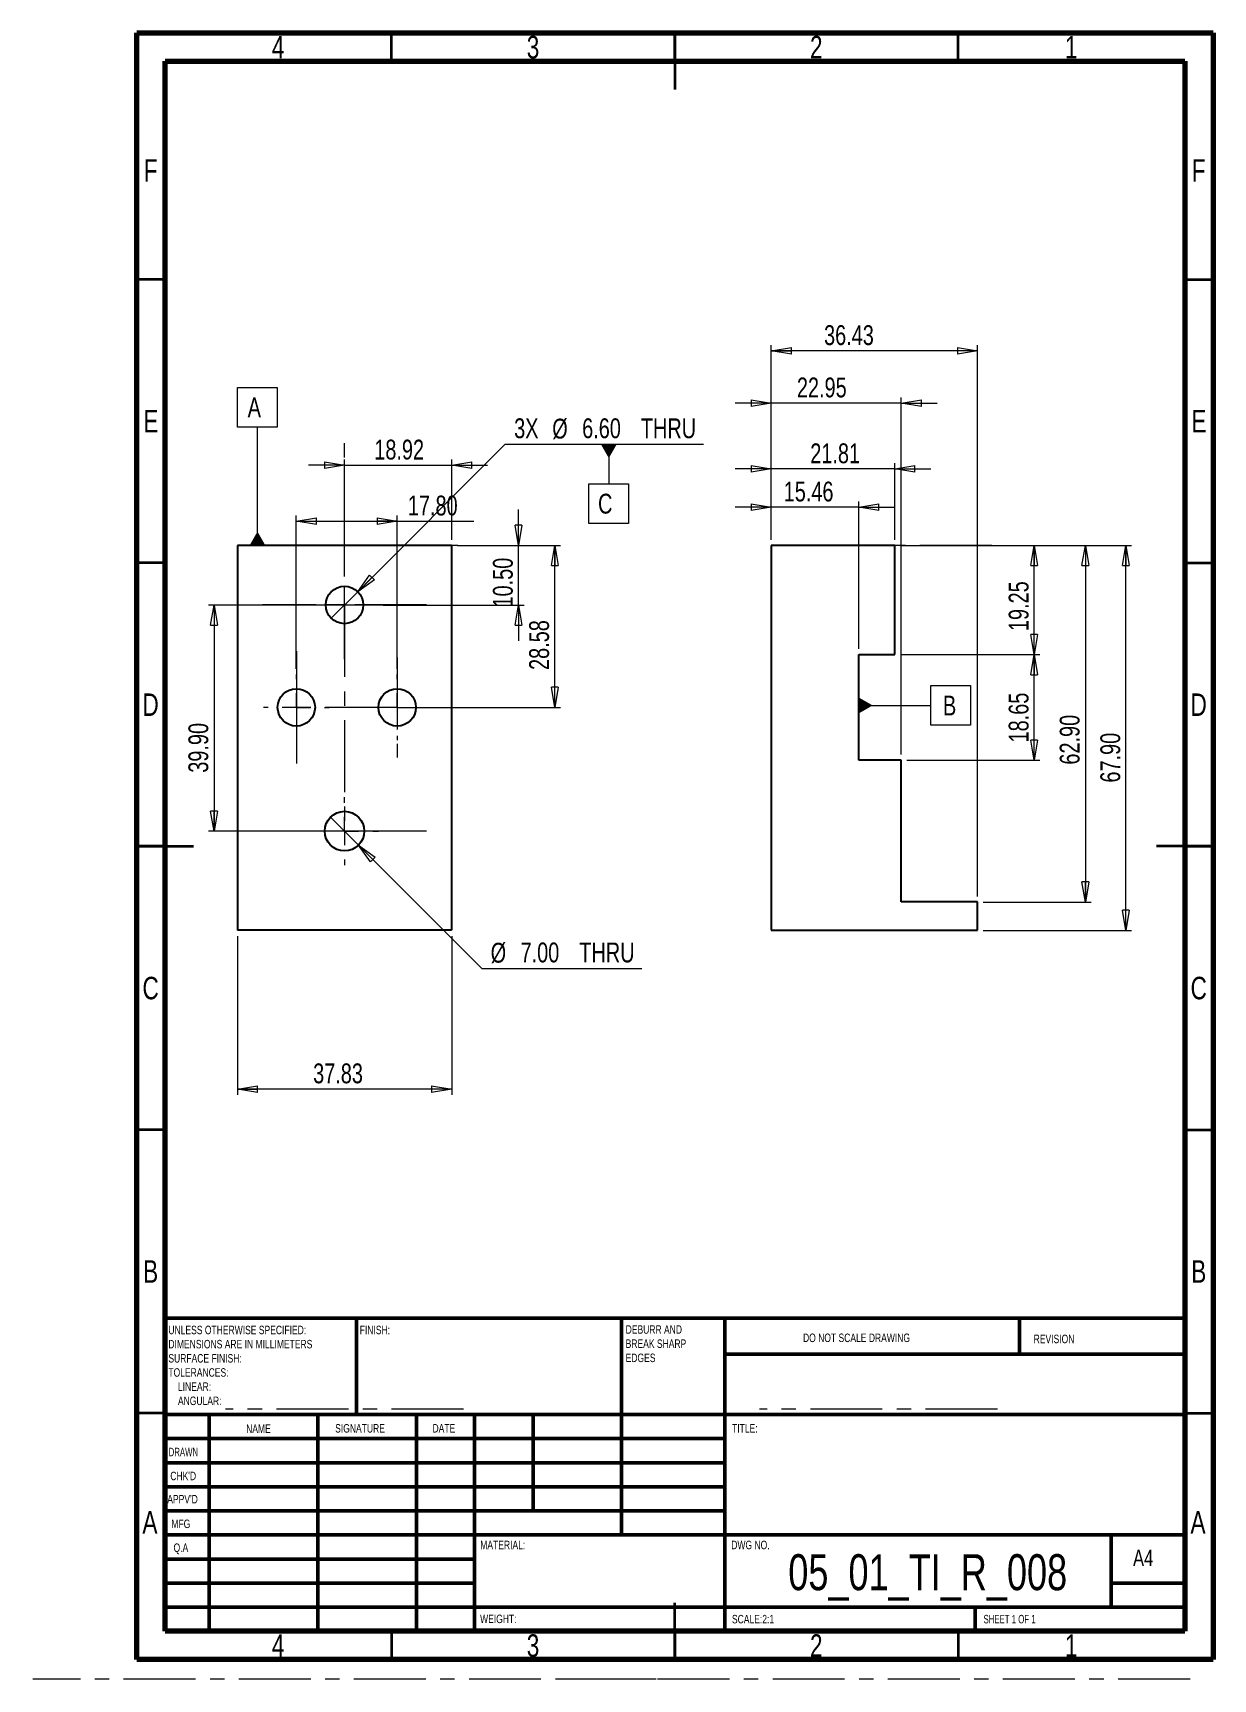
# Model space of a CAD drawing. Header units: millimetres. Extents: x -3 to 205, y 2 to 292.
import ezdxf

# ---------------------------------------------------------------- set-up
doc = ezdxf.new("R2010")
doc.units = ezdxf.units.MM
doc.header["$PDSIZE"] = -1
doc.linetypes.add('CENTERX2', pattern=[20.32, 12.7, -2.54, 2.54, -2.54])
doc.styles.add('SLDTEXTSTYLE0', font='TXT', dxfattribs={"width": 0.75})
doc.styles.add('SLDTEXTSTYLE1', font='TXT', dxfattribs={"width": 0.686449})
doc.styles.add('SLDTEXTSTYLE2', font='TXT', dxfattribs={"width": 0.6875})
doc.dimstyles.new('SLDDIMSTYLE0', dxfattribs={"dimtxt": 3.5, "dimasz": 3.556, "dimexe": 0, "dimexo": 0.0625, "dimgap": 0.875, "dimtad": 1, "dimrnd": 1e-09, "dimzin": 12, "dimdsep": 46, "dimtxsty": 'SLDTEXTSTYLE0', "dimblk1": 'CLOSED', "dimblk2": 'CLOSED', "dimsah": 1, "dimcen": 0.09, "dimadec": 0, "dimazin": 3, "dimtfac": 1, "dimtofl": 0, "dimtmove": 0, "dimatfit": 3, "dimldrblk": 'CLOSED', "dimfxl": 1, "dimfrac": 2, "dimtolj": 1, "dimtzin": 12, "dimarcsym": 0})
doc.dimstyles.new('SLDDIMSTYLE1', dxfattribs={"dimtxt": 3.5, "dimasz": 3.556, "dimexe": 0, "dimexo": 0.0625, "dimgap": 0.875, "dimtad": 1, "dimrnd": 1e-09, "dimzin": 12, "dimdsep": 46, "dimtxsty": 'SLDTEXTSTYLE0', "dimblk1": 'CLOSED', "dimblk2": 'CLOSED', "dimsah": 1, "dimcen": 0.09, "dimadec": 0, "dimazin": 3, "dimtfac": 1, "dimtmove": 0, "dimatfit": 0, "dimldrblk": 'CLOSED', "dimfxl": 1, "dimfrac": 2, "dimtolj": 1, "dimtzin": 12, "dimarcsym": 0})
doc.dimstyles.new('SLDDIMSTYLE2', dxfattribs={"dimtxt": 3.5, "dimasz": 3.556, "dimexe": 0, "dimexo": 0.0625, "dimgap": 0.875, "dimtad": 0, "dimtih": 1, "dimtoh": 1, "dimrnd": 1e-09, "dimzin": 4, "dimdsep": 46, "dimtxsty": 'SLDTEXTSTYLE0', "dimblk1": 'NONE', "dimblk2": 'CLOSED', "dimsah": 1, "dimcen": 0, "dimadec": 0, "dimazin": 1, "dimtfac": 1, "dimtmove": 0, "dimatfit": 3, "dimldrblk": 'NONE', "dimfxl": 1, "dimfrac": 2, "dimtolj": 1, "dimtzin": 12, "dimarcsym": 0})
doc.dimstyles.new('SLDDIMSTYLE3', dxfattribs={"dimtxt": 3.5, "dimasz": 3.556, "dimexe": 0, "dimexo": 0.0625, "dimgap": 0.875, "dimtad": 0, "dimtih": 1, "dimtoh": 1, "dimrnd": 1e-09, "dimzin": 4, "dimdsep": 46, "dimtxsty": 'SLDTEXTSTYLE0', "dimblk1": 'NONE', "dimblk2": 'CLOSED', "dimsah": 1, "dimcen": 0, "dimadec": 0, "dimazin": 1, "dimtfac": 1, "dimtmove": 0, "dimatfit": 3, "dimldrblk": 'NONE', "dimfxl": 1, "dimfrac": 2, "dimtolj": 1, "dimtzin": 12, "dimarcsym": 0})
doc.dimstyles.new('SLDDIMSTYLE4', dxfattribs={"dimtxt": 3.5, "dimasz": 3.556, "dimexe": 0, "dimexo": 0.0625, "dimgap": 0.875, "dimtad": 1, "dimrnd": 1e-09, "dimzin": 4, "dimdsep": 46, "dimtxsty": 'SLDTEXTSTYLE0', "dimblk1": 'CLOSED', "dimblk2": 'CLOSED', "dimsah": 1, "dimcen": 0.09, "dimadec": 0, "dimazin": 1, "dimtfac": 1, "dimtofl": 0, "dimtmove": 0, "dimatfit": 3, "dimldrblk": 'CLOSED', "dimfxl": 1, "dimfrac": 2, "dimtolj": 1, "dimtzin": 12, "dimarcsym": 0})
doc.dimstyles.new('SLDDIMSTYLE5', dxfattribs={"dimtxt": 3.5, "dimasz": 3.556, "dimexe": 0, "dimexo": 0.0625, "dimgap": 0.875, "dimtad": 1, "dimrnd": 1e-09, "dimzin": 4, "dimdsep": 46, "dimtxsty": 'SLDTEXTSTYLE0', "dimblk1": 'CLOSED', "dimblk2": 'CLOSED', "dimsah": 1, "dimcen": 0.09, "dimadec": 0, "dimazin": 1, "dimtfac": 1, "dimtmove": 0, "dimatfit": 0, "dimldrblk": 'CLOSED', "dimfxl": 1, "dimfrac": 2, "dimtolj": 1, "dimtzin": 12, "dimarcsym": 0})

# ---------------------------------------------------------------- blocks, each defined once
blk = doc.blocks.new('SW_NOTE_0')
at = {"color": 0, "linetype": 'Continuous', "lineweight": 0, "char_height": 1.5, "attachment_point": 1, "style": 'SLDTEXTSTYLE0'}
for s, insert in [('UNLESS OTHERWISE SPECIFIED:', (0, 1.93)), ('DIMENSIONS ARE IN MILLIMETERS', (0, -0.57)), ('TOLERANCES:', (0, -5.57)), ('SURFACE FINISH:', (0, -3.07)), ('LINEAR:', (1.69, -8.07)), ('ANGULAR:', (1.69, -10.57))]:
    blk.add_mtext(s, dxfattribs=dict(at, insert=insert))
blk = doc.blocks.new('SW_NOTE_0_1')
at = {"color": 0, "linetype": 'Continuous', "lineweight": 0, "char_height": 1.5, "attachment_point": 1, "style": 'SLDTEXTSTYLE0'}
for s, insert in [('DEBURR AND', (0, 1.93)), ('BREAK SHARP', (0, -0.57)), ('EDGES', (0, -3.07))]:
    blk.add_mtext(s, dxfattribs=dict(at, insert=insert))
blk = doc.blocks.new('_Closed')
at = {"color": 0, "linetype": 'ByBlock', "lineweight": -2}
for p, q in [((-1, 0.166667), (0, 0)), ((-1, 0.166667), (-1, -0.166667)), ((0, 0), (-1, -0.166667)), ((0, 0), (-1, 0))]:
    blk.add_line(p, q, dxfattribs=at)
blk = doc.blocks.new('_D')
at = {"color": 7, "linetype": 'Continuous', "lineweight": 0}
for p, q in [((71.6, 201.57), (89.8, 201.57)), ((88.8, 173), (88.8, 201.57)), ((61.98, 173), (89.8, 173))]:
    blk.add_line(p, q, dxfattribs=at)
at = {"color": 7, "linetype": 'Continuous', "lineweight": 18, "xscale": 3.556, "yscale": 3.556}
for p, rotation in [((88.8, 201.57), 90), ((88.8, 173), 270)]:
    blk.add_blockref('_Closed', p, dxfattribs=dict(at, rotation=rotation))
at = {"color": 7, "linetype": 'Continuous', "lineweight": 18, "insert": (84.28, 179.61), "char_height": 3.5, "attachment_point": 1, "rotation": 90, "style": 'SLDTEXTSTYLE0'}
blk.add_mtext('28.58', dxfattribs=at)
blk = doc.blocks.new('_D_1')
at = {"color": 7, "linetype": 'Continuous', "lineweight": 0}
for p, q in [((51.68, 215.73), (45.33, 215.73)), ((51.68, 197.87), (51.68, 216.73)), ((51.68, 215.73), (70.6, 215.73)), ((70.6, 202.57), (70.6, 216.73)), ((70.6, 215.73), (76.95, 215.73))]:
    blk.add_line(p, q, dxfattribs=at)
at = {"color": 7, "linetype": 'Continuous', "lineweight": 18, "xscale": 3.556, "yscale": 3.556}
blk.add_blockref('_Closed', (51.68, 215.73, -0.71), dxfattribs=at)
at = {"color": 7, "linetype": 'Continuous', "lineweight": 18, "xscale": 3.556, "yscale": 3.556, "rotation": 180}
blk.add_blockref('_Closed', (70.6, 215.73, -0.71), dxfattribs=at)
at = {"color": 7, "linetype": 'Continuous', "lineweight": 18, "insert": (56.94, 220.24), "char_height": 3.5, "attachment_point": 1, "style": 'SLDTEXTSTYLE0'}
blk.add_mtext('18.92', dxfattribs=at)
blk = doc.blocks.new('_D_2')
at = {"color": 7, "linetype": 'Continuous', "lineweight": 0}
for p, q in [((54.02, 193.41), (80.04, 219.43)), ((80.04, 219.43), (115.04, 219.43)), ((49.35, 188.74), (54.02, 193.41))]:
    blk.add_line(p, q, dxfattribs=at)
at = {"color": 7, "linetype": 'Continuous', "lineweight": 18, "xscale": 3.556, "yscale": 3.556, "rotation": 225}
blk.add_blockref('_Closed', (54.02, 193.41, -0.71), dxfattribs=at)
at = {"color": 7, "linetype": 'Continuous', "lineweight": 18, "char_height": 3.5, "attachment_point": 1, "style": 'SLDTEXTSTYLE0'}
for s, insert in [('3X', (81.63, 224)), ('%%c', (88.35, 223.94)), ('6.60', (93.63, 224)), ('THRU', (103.99, 224))]:
    blk.add_mtext(s, dxfattribs=dict(at, insert=insert))
blk = doc.blocks.new('_None')
blk = doc.blocks.new('_D_3')
at = {"color": 7, "linetype": 'Continuous', "lineweight": 0}
for p, q in [((49.21, 153.65), (54.16, 148.7)), ((54.16, 148.7), (75.9, 126.96)), ((75.9, 126.96), (104.18, 126.96))]:
    blk.add_line(p, q, dxfattribs=at)
at = {"color": 7, "linetype": 'Continuous', "lineweight": 18, "xscale": 3.556, "yscale": 3.556, "rotation": 135}
blk.add_blockref('_Closed', (54.16, 148.7, -0.71), dxfattribs=at)
at = {"color": 7, "linetype": 'Continuous', "lineweight": 18, "char_height": 3.5, "attachment_point": 1, "style": 'SLDTEXTSTYLE0'}
for s, insert in [('%%c', (77.48, 131.47)), ('7.00', (82.76, 131.52)), ('THRU', (93.13, 131.52))]:
    blk.add_mtext(s, dxfattribs=dict(at, insert=insert))
blk = doc.blocks.new('_D_4')
at = {"color": 7, "linetype": 'Continuous', "lineweight": 0}
for p, q in [((32.77, 132.67), (32.77, 104.67)), ((70.6, 132.67), (70.6, 104.67)), ((70.6, 105.67), (32.77, 105.67))]:
    blk.add_line(p, q, dxfattribs=at)
at = {"color": 7, "linetype": 'Continuous', "lineweight": 18, "xscale": 3.556, "yscale": 3.556, "rotation": 180}
blk.add_blockref('_Closed', (32.77, 105.67, -0.71), dxfattribs=at)
at = {"color": 7, "linetype": 'Continuous', "lineweight": 18, "xscale": 3.556, "yscale": 3.556}
blk.add_blockref('_Closed', (70.6, 105.67, -0.71), dxfattribs=at)
at = {"color": 7, "linetype": 'Continuous', "lineweight": 18, "insert": (46.15, 110.19), "char_height": 3.5, "attachment_point": 1, "style": 'SLDTEXTSTYLE0'}
blk.add_mtext('37.83', dxfattribs=at)
blk = doc.blocks.new('_D_5')
at = {"color": 7, "linetype": 'Continuous', "lineweight": 0}
for p, q in [((43.18, 179.8), (43.18, 206.86)), ((60.98, 179.8), (60.98, 206.86)), ((43.18, 205.86), (60.98, 205.86)), ((60.98, 205.86), (74.51, 205.86))]:
    blk.add_line(p, q, dxfattribs=at)
at = {"color": 7, "linetype": 'Continuous', "lineweight": 18, "xscale": 3.556, "yscale": 3.556, "rotation": 180}
blk.add_blockref('_Closed', (43.18, 205.86, -0.71), dxfattribs=at)
at = {"color": 7, "linetype": 'Continuous', "lineweight": 18, "xscale": 3.556, "yscale": 3.556}
blk.add_blockref('_Closed', (60.98, 205.86, -0.71), dxfattribs=at)
at = {"color": 7, "linetype": 'Continuous', "lineweight": 18, "insert": (62.87, 210.37), "char_height": 3.5, "attachment_point": 1, "style": 'SLDTEXTSTYLE0'}
blk.add_mtext('17.80', dxfattribs=at)
blk = doc.blocks.new('_D_6')
at = {"color": 7, "linetype": 'Continuous', "lineweight": 0}
for p, q in [((58.48, 191.07), (27.65, 191.07)), ((28.65, 191.07), (28.65, 151.17)), ((58.68, 151.17), (27.65, 151.17))]:
    blk.add_line(p, q, dxfattribs=at)
at = {"color": 7, "linetype": 'Continuous', "lineweight": 18, "xscale": 3.556, "yscale": 3.556}
for p, rotation in [((28.65, 191.07, -0.61), 90), ((28.65, 151.17, -0.61), 270)]:
    blk.add_blockref('_Closed', p, dxfattribs=dict(at, rotation=rotation))
at = {"color": 7, "linetype": 'Continuous', "lineweight": 18, "insert": (24.13, 161.48), "char_height": 3.5, "attachment_point": 1, "rotation": 90, "style": 'SLDTEXTSTYLE0'}
blk.add_mtext('39.90', dxfattribs=at)
blk = doc.blocks.new('_D_7')
at = {"color": 7, "linetype": 'Continuous', "lineweight": 0}
for p, q in [((82.39, 201.57), (82.39, 207.92)), ((71.6, 201.57), (83.39, 201.57)), ((82.39, 191.07), (82.39, 201.57)), ((58.48, 191.07), (83.39, 191.07)), ((82.39, 191.07), (82.39, 184.72))]:
    blk.add_line(p, q, dxfattribs=at)
at = {"color": 7, "linetype": 'Continuous', "lineweight": 18, "xscale": 3.556, "yscale": 3.556}
for p, rotation in [((82.39, 201.57, -0.61), 270), ((82.39, 191.07, -0.61), 90)]:
    blk.add_blockref('_Closed', p, dxfattribs=dict(at, rotation=rotation))
at = {"color": 7, "linetype": 'Continuous', "lineweight": 18, "insert": (77.88, 190.63), "char_height": 3.5, "attachment_point": 1, "rotation": 90, "style": 'SLDTEXTSTYLE0'}
blk.add_mtext('10.50', dxfattribs=at)
blk = doc.blocks.new('SW_CENTERMARKSYMBOL_0')
at = {"color": 0, "linetype": 'Continuous', "lineweight": 18}
for p, q in [((0, 5), (0, 5.8)), ((-5, 0), (-5.8, 0)), ((0, 0), (-2.5, 0)), ((0, 0), (0, 2.5)), ((0, 0), (0, -2.5)), ((0, 0), (2.5, 0)), ((5, 0), (5.8, 0)), ((0, -5), (0, -5.8))]:
    blk.add_line(p, q, dxfattribs=at)
blk = doc.blocks.new('SW_CENTERMARKSYMBOL_1')
at = {"color": 0, "linetype": 'Continuous', "lineweight": 18}
for p, q in [((0, 5), (0, 5.8)), ((-5, 0), (-5.8, 0)), ((0, 0), (-2.5, 0)), ((0, 0), (0, 2.5)), ((0, 0), (0, -2.5)), ((0, 0), (2.5, 0)), ((5, 0), (5.8, 0)), ((0, -5), (0, -5.8))]:
    blk.add_line(p, q, dxfattribs=at)
blk = doc.blocks.new('SW_CENTERMARKSYMBOL_2')
at = {"color": 0, "linetype": 'Continuous', "lineweight": 18}
for p, q in [((0, 5), (0, 5.8)), ((-5, 0), (-5.8, 0)), ((0, 0), (-2.5, 0)), ((0, 0), (0, 2.5)), ((0, 0), (0, -2.5)), ((0, 0), (2.5, 0)), ((5, 0), (5.8, 0)), ((0, -5), (0, -5.8))]:
    blk.add_line(p, q, dxfattribs=at)
blk = doc.blocks.new('SW_CENTERMARKSYMBOL_3')
at = {"color": 0, "linetype": 'Continuous', "lineweight": 18}
for p, q in [((0, 5), (0, 6)), ((-5, 0), (-6, 0)), ((0, 0), (-2.5, 0)), ((0, 0), (0, 2.5)), ((0, 0), (0, -2.5)), ((0, 0), (2.5, 0)), ((5, 0), (6, 0)), ((0, -5), (0, -6))]:
    blk.add_line(p, q, dxfattribs=at)
blk = doc.blocks.new('SW_DATUMTAG_0')
at = {"color": 0, "linetype": 'Continuous', "lineweight": 18}
for p, q in [((-1.77, -0.72), (-1.77, 6.28)), ((-1.77, 6.28), (5.23, 6.28)), ((5.23, 6.28), (5.23, -0.72)), ((5.23, -0.72), (-1.77, -0.72)), ((1.73, -21.62), (1.73, -0.72))]:
    blk.add_line(p, q, dxfattribs=at)
at = {"color": 0, "linetype": 'Continuous', "lineweight": 0}
blk.add_solid([(3.13, -21.62), (0.33, -21.62), (1.73, -19.17)], dxfattribs=at)
at = {"color": 0, "linetype": 'Continuous', "lineweight": 0, "insert": (0, 4.51), "char_height": 3.5, "attachment_point": 1, "style": 'SLDTEXTSTYLE0'}
blk.add_mtext('A', dxfattribs=at)
blk = doc.blocks.new('SW_DATUMTAG_1')
at = {"color": 0, "linetype": 'Continuous', "lineweight": 18}
for p, q in [((1.9, 13.24), (1.9, 6.28)), ((-1.6, -0.72), (-1.6, 6.28)), ((-1.6, 6.28), (5.4, 6.28)), ((5.4, 6.28), (5.4, -0.72)), ((5.4, -0.72), (-1.6, -0.72))]:
    blk.add_line(p, q, dxfattribs=at)
at = {"color": 0, "linetype": 'Continuous', "lineweight": 0}
blk.add_solid([(3.3, 13.24), (0.5, 13.24), (1.9, 10.79)], dxfattribs=at)
at = {"color": 0, "linetype": 'Continuous', "lineweight": 0, "insert": (0, 4.51), "char_height": 3.5, "attachment_point": 1, "style": 'SLDTEXTSTYLE0'}
blk.add_mtext('C', dxfattribs=at)
blk = doc.blocks.new('_D_8')
at = {"color": 7, "linetype": 'Continuous', "lineweight": 0}
for p, q in [((127, 226.69), (120.65, 226.69)), ((127, 202.57), (127, 227.69)), ((149.95, 226.69), (127, 226.69)), ((149.95, 164.67), (149.95, 227.69)), ((149.95, 226.69), (156.3, 226.69))]:
    blk.add_line(p, q, dxfattribs=at)
at = {"color": 7, "linetype": 'Continuous', "lineweight": 18, "xscale": 3.556, "yscale": 3.556}
blk.add_blockref('_Closed', (127, 226.69), dxfattribs=at)
at = {"color": 7, "linetype": 'Continuous', "lineweight": 18, "xscale": 3.556, "yscale": 3.556, "rotation": 180}
blk.add_blockref('_Closed', (149.95, 226.69), dxfattribs=at)
at = {"color": 7, "linetype": 'Continuous', "lineweight": 18, "insert": (131.54, 231.2), "char_height": 3.5, "attachment_point": 1, "style": 'SLDTEXTSTYLE0'}
blk.add_mtext('22.95', dxfattribs=at)
blk = doc.blocks.new('_D_9')
at = {"color": 7, "linetype": 'Continuous', "lineweight": 0}
for p, q in [((127, 202.57), (127, 236.92)), ((163.43, 235.92), (127, 235.92)), ((163.43, 139.67), (163.43, 236.92))]:
    blk.add_line(p, q, dxfattribs=at)
at = {"color": 7, "linetype": 'Continuous', "lineweight": 18, "xscale": 3.556, "yscale": 3.556, "rotation": 180}
blk.add_blockref('_Closed', (127, 235.92), dxfattribs=at)
at = {"color": 7, "linetype": 'Continuous', "lineweight": 18, "xscale": 3.556, "yscale": 3.556}
blk.add_blockref('_Closed', (163.43, 235.92), dxfattribs=at)
at = {"color": 7, "linetype": 'Continuous', "lineweight": 18, "insert": (136.33, 240.43), "char_height": 3.5, "attachment_point": 1, "style": 'SLDTEXTSTYLE0'}
blk.add_mtext('36.43', dxfattribs=at)
blk = doc.blocks.new('_D_10')
at = {"color": 7, "linetype": 'Continuous', "lineweight": 0}
for p, q in [((149.82, 182.32), (174.43, 182.32)), ((173.43, 163.67), (173.43, 182.32)), ((150.95, 163.67), (174.43, 163.67))]:
    blk.add_line(p, q, dxfattribs=at)
at = {"color": 7, "linetype": 'Continuous', "lineweight": 18, "xscale": 3.556, "yscale": 3.556}
for p, rotation in [((173.43, 182.32), 90), ((173.43, 163.67), 270)]:
    blk.add_blockref('_Closed', p, dxfattribs=dict(at, rotation=rotation))
at = {"color": 7, "linetype": 'Continuous', "lineweight": 18, "insert": (168.92, 166.82), "char_height": 3.5, "attachment_point": 1, "rotation": 90, "style": 'SLDTEXTSTYLE0'}
blk.add_mtext('18.65', dxfattribs=at)
blk = doc.blocks.new('_D_11')
at = {"color": 7, "linetype": 'Continuous', "lineweight": 0}
for p, q in [((149.82, 201.57), (183.45, 201.57)), ((182.45, 201.57), (182.45, 138.67)), ((164.43, 138.67), (183.45, 138.67))]:
    blk.add_line(p, q, dxfattribs=at)
at = {"color": 7, "linetype": 'Continuous', "lineweight": 18, "xscale": 3.556, "yscale": 3.556}
for p, rotation in [((182.45, 201.57), 90), ((182.45, 138.67), 270)]:
    blk.add_blockref('_Closed', p, dxfattribs=dict(at, rotation=rotation))
at = {"color": 7, "linetype": 'Continuous', "lineweight": 18, "insert": (177.93, 162.91), "char_height": 3.5, "attachment_point": 1, "rotation": 90, "style": 'SLDTEXTSTYLE0'}
blk.add_mtext('62.90', dxfattribs=at)
blk = doc.blocks.new('_D_12')
at = {"color": 7, "linetype": 'Continuous', "lineweight": 0}
for p, q in [((149.82, 201.57), (190.61, 201.57)), ((189.61, 133.67), (189.61, 201.57)), ((164.43, 133.67), (190.61, 133.67))]:
    blk.add_line(p, q, dxfattribs=at)
at = {"color": 7, "linetype": 'Continuous', "lineweight": 18, "xscale": 3.556, "yscale": 3.556}
for p, rotation in [((189.61, 201.57), 90), ((189.61, 133.67), 270)]:
    blk.add_blockref('_Closed', p, dxfattribs=dict(at, rotation=rotation))
at = {"color": 7, "linetype": 'Continuous', "lineweight": 18, "insert": (185.1, 159.74), "char_height": 3.5, "attachment_point": 1, "rotation": 90, "style": 'SLDTEXTSTYLE0'}
blk.add_mtext('67.90', dxfattribs=at)
blk = doc.blocks.new('_D_13')
at = {"color": 7, "linetype": 'Continuous', "lineweight": 0}
for p, q in [((149.82, 201.57), (174.43, 201.57)), ((173.43, 182.32), (173.43, 201.57)), ((149.82, 182.32), (174.43, 182.32))]:
    blk.add_line(p, q, dxfattribs=at)
at = {"color": 7, "linetype": 'Continuous', "lineweight": 18, "xscale": 3.556, "yscale": 3.556}
for p, rotation in [((173.43, 201.57, 0.1), 90), ((173.43, 182.32, 0.1), 270)]:
    blk.add_blockref('_Closed', p, dxfattribs=dict(at, rotation=rotation))
at = {"color": 7, "linetype": 'Continuous', "lineweight": 18, "insert": (168.92, 186.47), "char_height": 3.5, "attachment_point": 1, "rotation": 90, "style": 'SLDTEXTSTYLE0'}
blk.add_mtext('19.25', dxfattribs=at)
blk = doc.blocks.new('_D_14')
at = {"color": 7, "linetype": 'Continuous', "lineweight": 0}
for p, q in [((127, 215.07), (120.65, 215.07)), ((127, 202.57), (127, 216.07)), ((148.82, 215.07), (127, 215.07)), ((148.82, 202.57), (148.82, 216.07)), ((148.82, 215.07), (155.17, 215.07))]:
    blk.add_line(p, q, dxfattribs=at)
at = {"color": 7, "linetype": 'Continuous', "lineweight": 18, "xscale": 3.556, "yscale": 3.556}
blk.add_blockref('_Closed', (127, 215.07, 0.1), dxfattribs=at)
at = {"color": 7, "linetype": 'Continuous', "lineweight": 18, "xscale": 3.556, "yscale": 3.556, "rotation": 180}
blk.add_blockref('_Closed', (148.82, 215.07, 0.1), dxfattribs=at)
at = {"color": 7, "linetype": 'Continuous', "lineweight": 18, "insert": (133.9, 219.58), "char_height": 3.5, "attachment_point": 1, "style": 'SLDTEXTSTYLE0'}
blk.add_mtext('21.81', dxfattribs=at)
blk = doc.blocks.new('_D_15')
at = {"color": 7, "linetype": 'Continuous', "lineweight": 0}
for p, q in [((127, 202.57), (127, 209.33)), ((142.47, 183.32), (142.47, 209.33)), ((127, 208.33), (120.65, 208.33)), ((142.47, 208.33), (127, 208.33)), ((142.47, 208.33), (148.82, 208.33))]:
    blk.add_line(p, q, dxfattribs=at)
at = {"color": 7, "linetype": 'Continuous', "lineweight": 18, "xscale": 3.556, "yscale": 3.556}
blk.add_blockref('_Closed', (127, 208.33, 0.1), dxfattribs=at)
at = {"color": 7, "linetype": 'Continuous', "lineweight": 18, "xscale": 3.556, "yscale": 3.556, "rotation": 180}
blk.add_blockref('_Closed', (142.47, 208.33, 0.1), dxfattribs=at)
at = {"color": 7, "linetype": 'Continuous', "lineweight": 18, "insert": (129.21, 212.84), "char_height": 3.5, "attachment_point": 1, "style": 'SLDTEXTSTYLE0'}
blk.add_mtext('15.46', dxfattribs=at)
blk = doc.blocks.new('SW_DATUMTAG_2')
at = {"color": 0, "linetype": 'Continuous', "lineweight": 18}
for p, q in [((-2.16, -0.72), (-2.16, 6.28)), ((-2.16, 6.28), (4.84, 6.28)), ((4.84, 6.28), (4.84, -0.72)), ((-14.86, 2.78), (-2.16, 2.78)), ((4.84, -0.72), (-2.16, -0.72))]:
    blk.add_line(p, q, dxfattribs=at)
at = {"color": 0, "linetype": 'Continuous', "lineweight": 0}
blk.add_solid([(-14.86, 1.38), (-14.86, 4.18), (-12.41, 2.78)], dxfattribs=at)
at = {"color": 0, "linetype": 'Continuous', "lineweight": 0, "insert": (0, 4.51), "char_height": 3.5, "attachment_point": 1, "style": 'SLDTEXTSTYLE0'}
blk.add_mtext('B', dxfattribs=at)

msp = doc.modelspace()

# ---------------------------------------------------------------- linework, layer by layer
at = {"color": 7, "linetype": 'Continuous', "lineweight": 70}
for p, q in [((15, 5), (15, 292)), ((15, 292), (205, 292)), ((205, 292), (205, 5)), ((20, 10), (20, 287)), ((20, 287), (200, 287)), ((200, 287), (200, 10)), ((200, 10), (20, 10)), ((205, 5), (15, 5))]:
    msp.add_line(p, q, dxfattribs=at)
at = {"color": 7, "linetype": 'Continuous', "lineweight": 35}
for p, q in [((60, 287), (60, 292)), ((110, 292), (110, 282)), ((110, 287), (110, 292)), ((160, 287), (160, 292)), ((20, 248.5), (15, 248.5)), ((200, 248.5), (205, 248.5)), ((20, 198.5), (15, 198.5)), ((200, 198.5), (205, 198.5)), ((15, 148.5), (25, 148.5)), ((20, 148.5), (15, 148.5)), ((205, 148.5), (195, 148.5)), ((200, 148.5), (205, 148.5)), ((20, 98.5), (15, 98.5)), ((200, 98.5), (205, 98.5)), ((20, 48.5), (15, 48.5)), ((200, 48.5), (205, 48.5)), ((110, 5), (110, 15)), ((60, 10), (60, 5)), ((110, 10), (110, 5)), ((160, 10), (160, 5))]:
    msp.add_line(p, q, dxfattribs=at)
at = {"color": 7, "linetype": 'CENTERX2', "lineweight": 18}
for p, q in [((51.682, 181.541), (51.682, 221.608)), ((71.716, 201.574), (31.648, 201.574)), ((165.961, 201.574), (125.893, 201.574)), ((66.185, 191.074), (37.179, 191.074)), ((51.682, 191.074), (51.682, 151.174)), ((60.981, 181.81), (60.981, 164.188)), ((60.981, 172.999), (43.181, 172.999)), ((66.185, 151.174), (37.179, 151.174)), ((72.688, 49.174), (30.676, 49.174)), ((166.933, 49.174), (124.921, 49.174)), ((106.682, 1.574), (-3.318, 1.574)), ((200.927, 1.574), (90.927, 1.574))]:
    msp.add_line(p, q, dxfattribs=at)
at = {"color": 7, "linetype": 'Continuous', "lineweight": 25}
for p, q in [((32.767, 201.574), (32.767, 133.674)), ((70.597, 201.574), (32.767, 201.574)), ((70.597, 201.574), (70.597, 133.674)), ((127.002, 201.574), (127.002, 133.674)), ((148.817, 201.574), (127.002, 201.574)), ((148.817, 182.324), (148.817, 201.574)), ((142.467, 182.324), (148.817, 182.324)), ((142.467, 163.674), (142.467, 182.324)), ((149.952, 163.674), (142.467, 163.674)), ((149.952, 138.674), (149.952, 163.674)), ((163.427, 138.674), (149.952, 138.674)), ((163.427, 133.674), (163.427, 138.674)), ((70.597, 133.674), (32.767, 133.674)), ((127.002, 133.674), (163.427, 133.674))]:
    msp.add_line(p, q, dxfattribs=at)
at = {"color": 7, "linetype": 'Continuous', "lineweight": 18}
msp.add_line((43.181, 182.917), (43.181, 163.082), dxfattribs=at)
at = {"color": 7, "linetype": 'Continuous', "lineweight": 50}
for p, q in [((20, 65.25), (200, 65.25)), ((20, 65.25), (20, 10)), ((53.8, 48.25), (53.8, 65.25)), ((100.6, 65.25), (100.6, 27)), ((118.8, 65.25), (118.8, 10)), ((170.8, 58.875), (170.8, 65.25)), ((200, 58.875), (118.8, 58.875)), ((200, 48.25), (20, 48.25)), ((27.8, 48.25), (27.8, 10)), ((46.991, 48.25), (46.991, 10)), ((64.399, 48.25), (64.399, 10)), ((74.6, 10), (74.6, 48.25)), ((85, 31.25), (85, 48.25)), ((118.8, 44), (20, 44)), ((118.8, 39.75), (20, 39.75)), ((118.8, 35.5), (20, 35.5)), ((118.8, 31.25), (20, 31.25)), ((74.6, 27), (20, 27)), ((74.6, 27), (200, 27)), ((187, 14.25), (187, 27)), ((74.6, 22.75), (20, 22.75)), ((74.6, 18.5), (20, 18.5)), ((200, 18.5), (187, 18.5)), ((20, 14.25), (200, 14.25)), ((163, 10), (163, 14.25))]:
    msp.add_line(p, q, dxfattribs=at)
at = {"color": 7, "linetype": 'Continuous', "lineweight": 25}
for centre, radius in [((51.682, 191.074), 3.3), ((43.181, 172.999), 3.3), ((60.981, 172.999), 3.3), ((51.682, 151.174), 3.5)]:
    msp.add_circle(centre, radius, dxfattribs=at)
at = {"color": 7, "linetype": 'Continuous', "lineweight": 0}
for p in [(51.682, 191.074), (43.181, 172.999), (60.981, 172.999), (60.981, 172.999), (51.682, 151.174)]:
    msp.add_point(p, dxfattribs=at)

# ---------------------------------------------------------------- block references
for name, p in [('SW_DATUMTAG_0', (34.593, 223.191)), ('SW_DATUMTAG_1', (96.437, 206.19)), ('SW_CENTERMARKSYMBOL_0', (51.682, 191.074)), ('SW_CENTERMARKSYMBOL_2', (43.181, 172.999)), ('SW_CENTERMARKSYMBOL_1', (60.981, 172.999)), ('SW_DATUMTAG_2', (157.324, 170.57)), ('SW_CENTERMARKSYMBOL_3', (51.682, 151.174)), ('SW_NOTE_0', (20.594, 61.987)), ('SW_NOTE_0_1', (101.309, 62.069))]:
    msp.add_blockref(name, p, dxfattribs=at)

# ---------------------------------------------------------------- texts
for s, insert, char_height, attachment_point, style in [('4', (39.96, 291.473), 3.969, 2, 'SLDTEXTSTYLE0'), ('3', (84.96, 291.473), 3.969, 2, 'SLDTEXTSTYLE0'), ('2', (134.96, 291.473), 3.969, 2, 'SLDTEXTSTYLE0'), ('1', (179.96, 291.473), 3.969, 2, 'SLDTEXTSTYLE0'), ('F', (17.458, 269.723), 3.969, 2, 'SLDTEXTSTYLE0'), ('F', (202.458, 269.723), 3.969, 2, 'SLDTEXTSTYLE0'), ('E', (17.508, 225.473), 3.969, 2, 'SLDTEXTSTYLE0'), ('E', (202.508, 225.473), 3.969, 2, 'SLDTEXTSTYLE0'), ('D', (17.453, 175.473), 3.969, 2, 'SLDTEXTSTYLE0'), ('D', (202.453, 175.473), 3.969, 2, 'SLDTEXTSTYLE0'), ('C', (17.459, 125.473), 3.969, 2, 'SLDTEXTSTYLE0'), ('C', (202.459, 125.473), 3.969, 2, 'SLDTEXTSTYLE0'), ('B', (17.471, 75.473), 3.969, 2, 'SLDTEXTSTYLE0'), ('B', (202.471, 75.473), 3.969, 2, 'SLDTEXTSTYLE0'), ('FINISH:', (54.371, 63.919), 1.5, 1, 'SLDTEXTSTYLE0'), ('DO NOT SCALE DRAWING', (132.615, 62.533), 1.5, 1, 'SLDTEXTSTYLE0'), ('REVISION', (173.328, 62.335), 1.5, 1, 'SLDTEXTSTYLE0'), ('NAME', (34.322, 46.501), 1.5, 1, 'SLDTEXTSTYLE0'), ('SIGNATURE', (50.034, 46.562), 1.5, 1, 'SLDTEXTSTYLE0'), ('DATE', (67.215, 46.576), 1.5, 1, 'SLDTEXTSTYLE0'), ('TITLE:', (120.09, 46.576), 1.5, 1, 'SLDTEXTSTYLE0'), ('DRAWN', (20.643, 42.385), 1.5, 1, 'SLDTEXTSTYLE1'), ("CHK'D", (20.939, 38.162), 1.5, 1, 'SLDTEXTSTYLE0'), ("APPV'D", (20.402, 34.066), 1.5, 1, 'SLDTEXTSTYLE0'), ('A', (17.34, 31.223), 3.969, 2, 'SLDTEXTSTYLE0'), ('MFG', (21.124, 29.716), 1.5, 1, 'SLDTEXTSTYLE0'), ('A', (202.34, 31.223), 3.969, 2, 'SLDTEXTSTYLE0'), ('Q.A', (21.509, 25.505), 1.5, 1, 'SLDTEXTSTYLE0'), ('MATERIAL:', (75.646, 25.986), 1.5, 1, 'SLDTEXTSTYLE0'), ('DWG NO.', (119.953, 25.986), 1.5, 1, 'SLDTEXTSTYLE0'), ('05_01_TI_R_008', (154.629, 23.607), 6.35, 2, 'SLDTEXTSTYLE0'), ('A4', (190.871, 24.406), 2.9104, 1, 'SLDTEXTSTYLE0'), ('WEIGHT:', (75.618, 12.949), 1.4986, 1, 'SLDTEXTSTYLE0'), ('SCALE:2:1', (120.074, 12.9), 1.5, 1, 'SLDTEXTSTYLE0'), ('SHEET 1 OF 1', (164.478, 12.9), 1.5, 1, 'SLDTEXTSTYLE2'), ('4', (39.96, 9.473), 3.969, 2, 'SLDTEXTSTYLE0'), ('3', (84.96, 9.473), 3.969, 2, 'SLDTEXTSTYLE0'), ('2', (134.96, 9.473), 3.969, 2, 'SLDTEXTSTYLE0'), ('1', (179.96, 9.473), 3.969, 2, 'SLDTEXTSTYLE0')]:
    msp.add_mtext(s, dxfattribs=dict(at, insert=insert, char_height=char_height, attachment_point=attachment_point, style=style))

# ---------------------------------------------------------------- dimensions: what is measured, and where the dimension line sits
at = {"color": 7, "linetype": 'Continuous', "lineweight": 18}
for base, p1, p2, dimstyle, picture, middle in [((127.002215292, 235.92010779), (163.427215292, 138.674310528), (127.002215292, 201.574310527), 'SLDDIMSTYLE0', '_D_9', (142.148286939, 235.92010779)), ((127.002, 226.693), (149.952, 163.674), (127.002, 201.574), 'SLDDIMSTYLE1', '_D_8', (137.359, 226.693)), ((70.597012197, 215.72946524), (51.682012197, 196.874310528), (70.597012197, 201.574310527), 'SLDDIMSTYLE1', '_D_1', (62.757100481, 215.72946524)), ((127.0022, 215.0704), (148.8167, 201.5743), (127.0022, 201.5743), 'SLDDIMSTYLE1', '_D_14', (139.716, 215.0704)), ((127.0022, 208.3276), (142.4667, 182.3243), (127.0022, 201.5743), 'SLDDIMSTYLE1', '_D_15', (135.0304, 208.3276)), ((60.981, 205.856), (43.181, 178.799), (60.981, 178.799), 'SLDDIMSTYLE4', '_D_5', (68.694, 205.856)), ((32.767, 105.674), (70.597, 133.674), (32.767, 133.674), 'SLDDIMSTYLE0', '_D_4', (51.97, 105.674))]:
    dim = msp.add_linear_dim(base=base, p1=p1, p2=p2, dimstyle=dimstyle, dxfattribs=at)
    dim.commit()
    dim.dimension.update_dxf_attribs({"geometry": picture, "text_midpoint": middle, "dimtype": 160})
for p1, p2, text, dimstyle, picture, middle in [((49.349, 188.741), (54.015, 193.408), '3X <> THRU', 'SLDDIMSTYLE2', '_D_2', (98.333, 222.236)), ((49.207, 153.649), (54.157, 148.699), '<> THRU', 'SLDDIMSTYLE3', '_D_3', (90.83, 129.765))]:
    dim = msp.add_diameter_dim_2p(p1=p1, p2=p2, text=text, dimstyle=dimstyle, dxfattribs=at)
    dim.commit()
    dim.dimension.update_dxf_attribs({"geometry": picture, "text_midpoint": middle, "dimtype": 163})
for base, p1, p2, dimstyle, picture, middle in [((82.394, 201.574), (51.682, 191.074), (70.597, 201.574), 'SLDDIMSTYLE5', '_D_7', (82.394, 196.45)), ((88.796157078, 201.574310527), (60.980935214, 172.999310528), (70.597012197, 201.574310527), 'SLDDIMSTYLE0', '_D', (88.796157078, 185.431960429)), ((182.446, 138.674), (148.817, 201.574), (163.427, 138.674), 'SLDDIMSTYLE4', '_D_11', (182.446, 168.731)), ((189.612, 201.574), (163.427, 133.674), (148.817, 201.574), 'SLDDIMSTYLE4', '_D_12', (189.612, 165.555)), ((173.427, 201.574), (148.817, 182.324), (148.817, 201.574), 'SLDDIMSTYLE0', '_D_13', (173.427, 192.291)), ((28.646, 151.174), (51.682, 191.074), (51.682, 151.174), 'SLDDIMSTYLE4', '_D_6', (28.646, 167.299)), ((173.427, 182.324), (149.952, 163.674), (148.817, 182.324), 'SLDDIMSTYLE0', '_D_10', (173.427, 172.64))]:
    dim = msp.add_linear_dim(base=base, p1=p1, p2=p2, angle=90, dimstyle=dimstyle, dxfattribs=at)
    dim.commit()
    dim.dimension.update_dxf_attribs({"geometry": picture, "text_midpoint": middle, "dimtype": 160})

doc.saveas('drawing.dxf')
